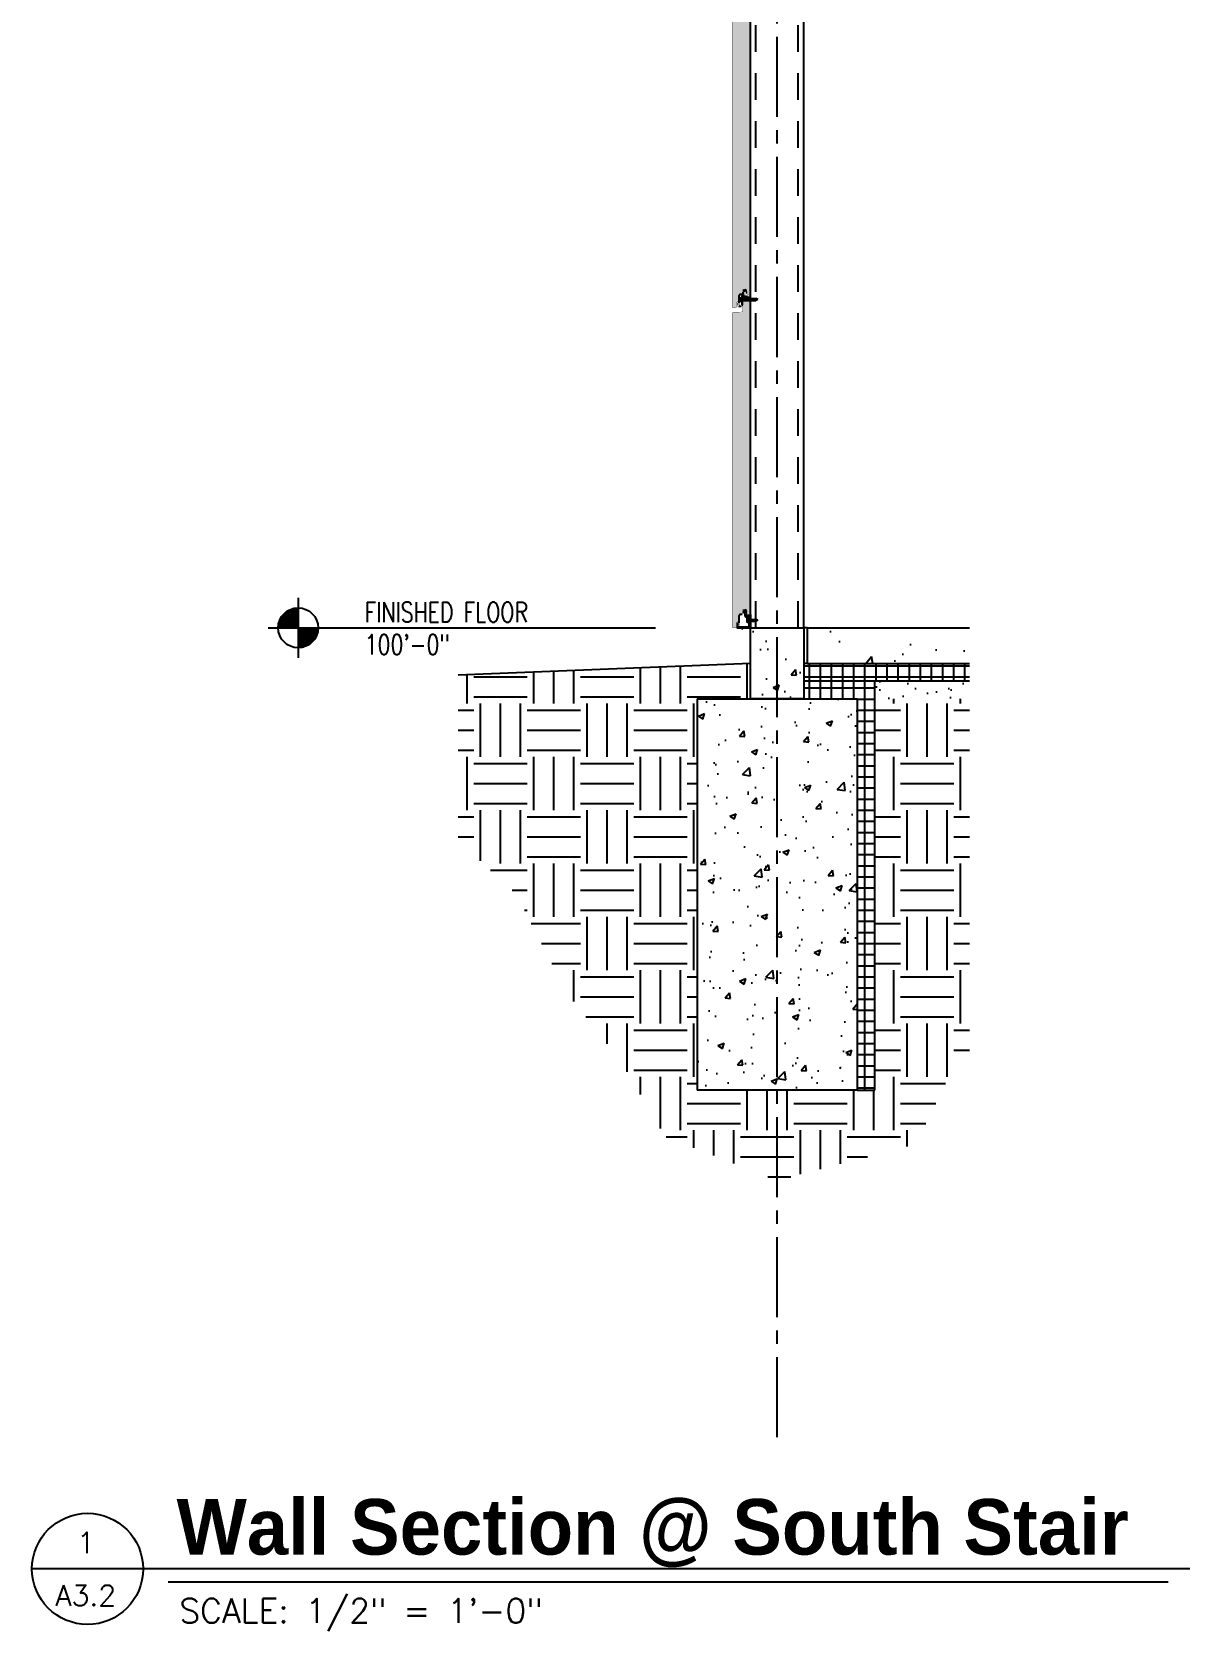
# Model space of a CAD drawing. Header units: inches. Extents: x 0 to 10293, y 0 to 4182.
# Drawn here: x 1622.3 to 1752.5, y 3211.7 to 3391.6 of the extents above; entities that cross this region are included whole.
import ezdxf
from ezdxf.enums import TextEntityAlignment as Align

# ---------------------------------------------------------------- set-up
doc = ezdxf.new("R2010")
doc.units = ezdxf.units.IN
doc.header["$LTSCALE"] = 48
doc.header["$MEASUREMENT"] = 0
doc.linetypes.add('CENTER2', pattern=[1.125, 0.75, -0.125, 0.125, -0.125])
doc.linetypes.add('HIDDEN3', pattern=[0.1125, 0.0625, -0.05])
doc.layers.add('HEAVY', color=5, linetype='Continuous')
doc.layers.add('PANEL', color=1, linetype='Continuous')
doc.styles.add('BOLD', font='bold.shx', dxfattribs={"height": 18})
doc.styles.add('NOTATION', font='romans.shx', dxfattribs={"width": 0.75})
doc.styles.add('SIMPLEX', font='SIMPLEX.SHX')
pattern_1 = [(50, (-2692.069, 2342.5263), (7.172602, -0.627521), [0.75, -8.25]), (355, (-2692.069, 2342.526), (-1.387513, 7.521921), [0.6, -6.6]), (100.4514, (-2691.471, 2342.474), (5.785094, 6.894395), [0.637402, -7.011421]), (46.1842, (-2692.069, 2344.526), (10.67241, -1.65519), [1.125, -12.375]), (96.6356, (-2691.179, 2344.388), (9.346627, 9.741179), [0.956103, -10.51713]), (351.1842, (-2692.069, 2344.526), (9.34662, 9.741186), [0.9, -9.9]), (21, (-2691.069, 2344.0263), (5.9690705, -4.026189), [0.75, -8.25]), (326, (-2691.069, 2344.026), (2.433153, 7.2515), [0.6, -6.6]), (71.4514, (-2690.571, 2343.691), (8.402226, 3.225305), [0.637402, -7.011421]), (37.5, (-2692.0688, 2342.5263), (0.1215986, 3.3289385), [0, -6.52, 0, -6.7, 0, -6.625]), (7.5, (-2692.0688, 2342.5263), (2.6306954, 3.944117), [0, -3.82, 0, -6.37, 0, -2.525]), (327.5, (-2694.2988, 2342.5263), (5.3382244, -0.2255487), [0, -2.5, 0, -7.8, 0, -10.35]), (317.5, (-2695.2988, 2342.5263), (5.8318617, 1.00105), [0, -3.25, 0, -5.18, 0, -7.35])]

# ---------------------------------------------------------------- blocks, each defined once
blk = doc.blocks.new('6Runner')
at = {"layer": 'HEAVY', "flags": 128}
blk.add_lwpolyline([(0, 1.5), (0, 0), (6, 0), (6, 1.5)], dxfattribs=at)
blk = doc.blocks.new('STDTITLE')
at = {"color": 5}
blk.add_line((10.421, 0), (0, 0), dxfattribs=at)
at = {"color": 4}
blk.add_line((10.225, -0.12), (1.227, -0.12), dxfattribs=at)
at = {"color": 5}
blk.add_circle((0.5, 0), 0.5, dxfattribs=at)
at = {"color": 4, "flags": 12}
for tag, p, height, style in [('TITLE2', (1.302, 0.78), 0.5, 'BOLD'), ('TITLE1', (1.302, 0.128), 0.5, 'BOLD'), ('SCALE', (1.326, -0.486), 0.219, 'SIMPLEX')]:
    blk.add_attdef(tag, p, '', height=height, dxfattribs=dict(at, style=style))
at = {"color": 4, "style": 'SIMPLEX', "flags": 12}
for tag, p in [('INFORMATION3', (10.222, 0.791)), ('INFORMATION2', (10.222, 0.462)), ('INFORMATION1', (10.222, 0.133))]:
    blk.add_attdef(tag, text='', height=0.188, dxfattribs=at).set_placement(p, align=Align.RIGHT)
blk.add_attdef('DETNO', text='', height=0.188, dxfattribs=at).set_placement((0.484, 0.142), align=Align.CENTER)
blk.add_attdef('SHTNO', text='', height=0.188, dxfattribs=at).set_placement((0.484, -0.145), align=Align.TOP_CENTER)
blk = doc.blocks.new('A$C3CA05C21')
at = {"layer": 'PANEL', "const_width": 0.03}
blk.add_lwpolyline([(0.79, 0), (0.79, 1.1, 0.061321), (0.78, 1.15), (0.75, 1.29, -0.061321), (0.74, 1.34), (0.74, 2.6, -0.061321), (0.75, 2.64), (0.78, 2.78, 0.069532), (0.79, 2.84), (0.79, 4.69, 0.414214), (0.57, 4.9), (0.41, 4.9, -0.414214), (0.38, 4.94), (0.38, 5.31, 0.520517), (0.26, 5.4), (0.01, 5.31)], format="xyb", dxfattribs=at)

msp = doc.modelspace()

# ---------------------------------------------------------------- hatches: boundary and pattern name
h = msp.add_hatch()
h.set_pattern_fill('AR-SAND', color=256, scale=0.25, style=0)
h.set_pattern_definition([(37.5, (1686.44856, 3349.65524), (-0.0157483, 0.481706), [0, -0.38, 0, -0.425, 0, -0.40625]), (7.5, (1686.44856, 3349.65524), (0.442444, 0.7055365), [0, -0.205, 0, -0.3425, 0, -0.13125]), (327.5, (1686.14106, 3349.65524), (0.7785355, 0.0014148), [0, -0.125, 0, -0.45, 0, -0.5875]), (317.5, (1686.14106, 3349.65524), (0.751532, 0.219419), [0, -0.0625, 0, -0.295, 0, -0.3375])])
h.paths.add_polyline_path([(1703.02905, 3393.07178), (1703.02905, 3394.14195, 0.061321355), (1703.02251, 3394.19507), (1702.98217, 3394.35641), (1702.98217, 3395.6651), (1703.02328, 3395.82952, 0.053119255), (1703.02861, 3395.87009), (1703.02861, 3397.72998, 0.414213562), (1702.81061, 3397.94798), (1702.62239, 3397.94798), (1702.62239, 3398.35493, 0.520516937), (1702.4976, 3398.44232), (1702.254, 3398.35371, -0.127242377), (1702.24388, 3397.80311), (1702.21397, 3397.53678), (1702.21397, 3396.85589), (1702.21397, 3396.20208, -0.404026226), (1702.12325, 3396.10814), (1701.14565, 3396.074, 0.404026226), (1701.02597, 3395.95008), (1701.02597, 3393.03996), (1701.02597, 3360.69821, 0.424426586), (1701.15428, 3360.57428), (1701.40628, 3360.58304, 0.404073765), (1701.52597, 3360.70697), (1701.52597, 3361.14932, -1), (1701.74497, 3361.14932), (1701.74497, 3360.99542, 0.199694813), (1701.78156, 3360.90747, 2.248166221), (1701.81997, 3360.94781), (1701.81997, 3361.12707), (1701.81997, 3361.97635, -0.414213562), (1701.91397, 3362.07035), (1702.13883, 3362.07035, 0.305086737), (1702.21611, 3362.18521), (1702.21611, 3362.63471), (1702.65611, 3362.63471), (1702.65361, 3362.63275), (1702.65361, 3362.24964, 0.001348218), (1702.65513, 3362.24988, 0.435128231), (1702.79787, 3362.07358, 0.431447291), (1703.02861, 3362.29121)])
h = msp.add_hatch()
h.set_pattern_fill('AR-SAND', color=256, scale=0.25, style=0)
h.set_pattern_definition([(37.5, (1686.44856, 3313.65524), (-0.0157483, 0.481706), [0, -0.38, 0, -0.425, 0, -0.40625]), (7.5, (1686.44856, 3313.65524), (0.442444, 0.7055365), [0, -0.205, 0, -0.3425, 0, -0.13125]), (327.5, (1686.14106, 3313.65524), (0.7785355, 0.0014148), [0, -0.125, 0, -0.45, 0, -0.5875]), (317.5, (1686.14106, 3313.65524), (0.751532, 0.219419), [0, -0.0625, 0, -0.295, 0, -0.3375])])
h.paths.add_polyline_path([(1703.02905, 3357.07178), (1703.02905, 3358.14195, 0.061321355), (1703.02251, 3358.19507), (1702.98779, 3358.33396, -0.061321355), (1702.98217, 3358.37956), (1702.98217, 3359.64195, -0.061321355), (1702.98779, 3359.68755), (1703.02328, 3359.82952, 0.053119255), (1703.02861, 3359.87009), (1703.02861, 3361.72998, 0.414213562), (1702.81061, 3361.94798), (1702.65339, 3361.94798, -0.414213562), (1702.62239, 3361.97898), (1702.62239, 3362.35493, 0.520516937), (1702.4976, 3362.44232), (1702.254, 3362.35371, -0.127242377), (1702.24388, 3361.80311), (1702.21397, 3361.53678), (1702.21397, 3360.85589), (1702.21397, 3360.20208, -0.404026226), (1702.12325, 3360.10814), (1701.14565, 3360.074, 0.404026226), (1701.02597, 3359.95008), (1701.02597, 3357.03996), (1701.02597, 3324.69821, 0.424426586), (1701.15428, 3324.57428), (1701.40628, 3324.58304, 0.404073765), (1701.52597, 3324.70697), (1701.52597, 3325.14932, -1), (1701.74497, 3325.14932), (1701.74497, 3324.99542, 0.134971574), (1701.7624, 3324.93202), (1701.78672, 3324.89115, 1), (1701.85118, 3324.92949), (1701.81997, 3324.98195), (1701.81997, 3325.12707), (1701.81997, 3325.97635, -0.414213562), (1701.91397, 3326.07035), (1702.13883, 3326.07035, 0.305086737), (1702.21611, 3326.18521), (1702.21611, 3326.60371, -0.414213562), (1702.24711, 3326.63471), (1702.62261, 3326.63471, -0.414213562), (1702.65361, 3326.60371), (1702.65361, 3326.22821, 0.394037423), (1702.79787, 3326.07358, 0.431447291), (1703.02861, 3326.29121)])
h = msp.add_hatch()
h.set_pattern_fill('AR-CONC', color=256, style=0)
h.set_pattern_definition(pattern_1)
h.paths.add_polyline_path([(1709.0761, 3324.57866), (1703.0761, 3324.57866), (1703.0761, 3316.57866), (1709.0761, 3316.57866)])
h = msp.add_hatch()
h.set_pattern_fill('AR-CONC', color=256, scale=1.5, style=0)
h.set_pattern_definition([(50, (-974.034, 802.822), (10.758903, -0.941282), [1.125, -12.375]), (355, (-974.034, 802.822), (-2.08127, 11.282882), [0.9, -9.9]), (100.4514, (-973.137, 802.743), (8.67764, 10.341593), [0.956103, -10.517132]), (46.1842, (-974.034, 805.822), (16.008616, -2.482785), [1.6875, -18.5625]), (96.6356, (-972.7, 805.615), (14.01994, 14.61177), [1.434154, -15.775695]), (351.1842, (-974.034, 805.822), (14.01993, 14.61178), [1.35, -14.85]), (21, (-972.534, 805.072), (8.953606, -6.039283), [1.125, -12.375]), (326, (-972.534, 805.072), (3.64973, 10.87725), [0.9, -9.9]), (71.4514, (-971.788, 804.568), (12.60334, 4.837957), [0.956103, -10.517132]), (37.5, (-974.0337, 802.8216), (0.182398, 4.993408), [0, -9.78, 0, -10.05, 0, -9.9375]), (7.5, (-974.0337, 802.8216), (3.946043, 5.916176), [0, -5.73, 0, -9.555, 0, -3.7875]), (327.5, (-977.3787, 802.8216), (8.0073365, -0.338323), [0, -3.75, 0, -11.7, 0, -15.525]), (317.5, (-978.879, 802.8216), (8.747793, 1.501575), [0, -4.875, 0, -7.77, 0, -11.025])])
h.paths.add_polyline_path([(1727.7368, 3320.57866), (1727.7368, 3324.57866), (1709.4511, 3324.57866), (1709.4511, 3320.57866)])
h = msp.add_hatch()
h.set_pattern_fill('EARTH', color=256, scale=24, style=0)
h.set_pattern_definition([(0, (-974.0337, 802.8216), (6, 6), [6, -6]), (0, (-974.0337, 805.0716), (6, 6), [6, -6]), (0, (-974.0337, 807.3216), (6, 6), [6, -6]), (90, (-973.2837, 808.0716), (-6, 6), [6, -6]), (90, (-971.0337, 808.0716), (-6, 6), [6, -6]), (90, (-968.7837, 808.0716), (-6, 6), [6, -6])])
h.paths.add_polyline_path([(1697.0761, 3316.57866), (1703.0761, 3316.57866), (1703.0761, 3320.57866), (1670.19632, 3319.25509), (1670.19632, 3300.68593), (1676.72302, 3294.66652), (1682.31745, 3283.70259), (1688.55738, 3275.74837), (1693.50628, 3267.36419), (1706.0761, 3262.41968), (1706.0761, 3272.57866), (1697.0761, 3272.57866)])
h.paths.add_polyline_path([(1727.7368, 3276.6889), (1727.7368, 3316.57866), (1717.0761, 3316.57866), (1717.0761, 3272.57866), (1706.0761, 3272.57866), (1706.0761, 3262.41968), (1721.69356, 3266.50428), (1726.4273, 3276.17833)])
h = msp.add_hatch()
h.set_pattern_fill('ANSI37', color=256, scale=10, angle=45, style=0)
h.set_pattern_definition([(90, (-974.0337, 802.8216), (-1.25, 2e-16), []), (180, (-974.0337, 802.8216), (-2e-16, -1.25), [])])
h.paths.add_polyline_path([(1709.0761, 3318.57866), (1709.0761, 3316.57866), (1715.0761, 3316.57866), (1715.0761, 3272.57866), (1717.0761, 3272.57866), (1717.0761, 3318.57866)])
h.paths.add_polyline_path([(1727.7368, 3318.57866), (1727.7368, 3320.57866), (1709.0761, 3320.57866), (1709.0761, 3318.57866)])
h = msp.add_hatch()
h.set_pattern_fill('AR-SAND', color=256, scale=2, style=0)
h.set_pattern_definition([(37.5, (-974.0337, 802.8216), (-0.1259867, 3.8536475), [0, -3.04, 0, -3.4, 0, -3.25]), (7.5, (-974.0337, 802.8216), (3.5395534, 5.644292), [0, -1.64, 0, -2.74, 0, -1.05]), (327.5, (-976.4937, 802.8216), (6.2282837, 0.011318), [0, -1, 0, -3.6, 0, -4.7]), (317.5, (-976.4937, 802.8216), (6.012253, 1.755351), [0, -0.5, 0, -2.36, 0, -2.7])])
h.paths.add_polyline_path([(1727.7368, 3316.57866), (1727.7368, 3318.57866), (1717.0761, 3318.57866), (1717.0761, 3316.57866)])
h = msp.add_hatch()
h.set_pattern_fill('AR-CONC', color=256, style=0)
h.set_pattern_definition(pattern_1)
h.paths.add_polyline_path([(1715.0761, 3316.57866), (1709.4511, 3316.57866), (1697.0761, 3316.57866), (1697.0761, 3272.57866), (1715.0761, 3272.57866)])

# ---------------------------------------------------------------- linework, layer by layer
at = {"linetype": 'CENTER2', "ltscale": 0.25}
msp.add_line((1706.0761, 3233.54083), (1706.0761, 3738.02573), dxfattribs=at)
at = {"linetype": 'HIDDEN3'}
for p, q in [((1703.7011, 3324.57866), (1703.7011, 3720.57904)), ((1708.4511, 3324.57866), (1708.4511, 3720.57904))]:
    msp.add_line(p, q, dxfattribs=at)
for p, q in [((1709.0761, 3326.07866), (1709.0761, 3719.07904)), ((1703.0761, 3326.07866), (1703.0761, 3707.07904)), ((1701.89921, 3361.66019), (1701.89921, 3361.35344)), ((1701.92745, 3361.71132), (1702.08921, 3361.71132)), ((1701.92745, 3361.60907), (1702.08921, 3361.60907)), ((1702.08921, 3361.71132), (1702.08921, 3361.30232)), ((1702.35705, 3362.47995), (1702.54962, 3362.63071)), ((1702.36017, 3362.56177), (1702.44823, 3362.63071)), ((1702.37257, 3362.41272), (1702.64069, 3362.62264)), ((1702.51189, 3362.44242), (1702.65101, 3362.55134)), ((1702.59099, 3362.42497), (1702.6689, 3362.48597)), ((1702.61976, 3362.36812), (1702.6689, 3362.40659)), ((1702.61976, 3362.28874), (1702.66845, 3362.32687)), ((1701.78079, 3360.73564), (1702.03083, 3360.74456)), ((1701.78079, 3360.73564), (1702.03083, 3360.74456)), ((1702.03182, 3360.71481), (1701.78178, 3360.70622)), ((1702.03182, 3360.71481), (1701.78178, 3360.70622)), ((1701.92745, 3361.40457), (1702.08921, 3361.40457)), ((1701.92745, 3361.30232), (1702.08921, 3361.30232)), ((1652.2076, 3327.95636), (1652.2076, 3321.20096)), ((1650.20624, 3325.61074), (1652.2076, 3325.61074)), ((1650.25748, 3325.70456), (1652.2076, 3325.70456)), ((1650.31475, 3325.79839), (1652.2076, 3325.79839)), ((1650.37861, 3325.89221), (1652.2076, 3325.89221)), ((1650.44979, 3325.98604), (1652.2076, 3325.98604)), ((1650.5292, 3326.07986), (1652.2076, 3326.07986)), ((1650.6181, 3326.17369), (1652.2076, 3326.17369)), ((1650.71817, 3326.26751), (1652.2076, 3326.26751)), ((1650.83185, 3326.36134), (1652.2076, 3326.36134)), ((1650.96287, 3326.45516), (1652.2076, 3326.45516)), ((1651.11745, 3326.54899), (1652.2076, 3326.54899)), ((1651.30766, 3326.64281), (1652.2076, 3326.64281)), ((1651.56437, 3326.73664), (1652.2076, 3326.73664)), ((1702.41853, 3326.43643), (1702.30032, 3326.39251)), ((1702.31345, 3326.31949), (1702.4467, 3326.31949)), ((1702.35705, 3326.45031), (1702.58821, 3326.63129)), ((1702.36017, 3326.53213), (1702.48926, 3326.63319)), ((1702.45164, 3326.44499), (1702.6626, 3326.61016)), ((1702.4627, 3326.30349), (1702.4627, 3325.88182)), ((1702.5247, 3325.81982), (1702.8867, 3325.81982)), ((1702.53008, 3326.42703), (1702.66626, 3326.53364)), ((1702.57365, 3326.38176), (1702.66779, 3326.45547)), ((1702.5877, 3325.96082), (1702.5877, 3326.31949)), ((1702.58957, 3326.31485), (1702.66631, 3326.37493)), ((1702.5897, 3326.23557), (1702.66797, 3326.29685)), ((1703.0117, 3325.94482), (1702.6037, 3325.94482)), ((1702.63916, 3326.19492), (1702.6669, 3326.21664)), ((1702.63916, 3326.19492), (1702.6669, 3326.21664)), ((1702.9027, 3325.80382), (1702.9027, 3325.48119)), ((1703.0277, 3324.58582), (1703.0277, 3325.92882)), ((1648.8299, 3324.57866), (1655.5853, 3324.57866)), ((1649.95775, 3324.67249), (1652.2076, 3324.67249)), ((1649.96363, 3324.76631), (1652.2076, 3324.76631)), ((1649.97346, 3324.86014), (1652.2076, 3324.86014)), ((1649.98729, 3324.95396), (1652.2076, 3324.95396)), ((1650.00521, 3325.04779), (1652.2076, 3325.04779)), ((1650.0273, 3325.14161), (1652.2076, 3325.14161)), ((1650.05371, 3325.23544), (1652.2076, 3325.23544)), ((1650.08458, 3325.32926), (1652.2076, 3325.32926)), ((1650.12012, 3325.42309), (1652.2076, 3325.42309)), ((1650.16058, 3325.51691), (1652.2076, 3325.51691)), ((1652.2076, 3324.57866), (1654.4594, 3324.57866)), ((1652.2076, 3324.57866), (1654.4594, 3324.57866)), ((1654.45744, 3324.48484), (1652.2076, 3324.48484)), ((1654.45157, 3324.39101), (1652.2076, 3324.39101)), ((1654.44174, 3324.29719), (1652.2076, 3324.29719)), ((1654.4279, 3324.20336), (1652.2076, 3324.20336)), ((1654.40999, 3324.10954), (1652.2076, 3324.10954)), ((1654.38789, 3324.01571), (1652.2076, 3324.01571)), ((1654.36149, 3323.92189), (1652.2076, 3323.92189)), ((1654.33062, 3323.82806), (1652.2076, 3323.82806)), ((1655.5853, 3324.57866), (1692.40023, 3324.57866)), ((1701.5982, 3325.05382), (1701.5982, 3324.58582)), ((1701.6602, 3325.06982), (1701.6142, 3325.06982)), ((1701.6142, 3324.56982), (1702.0397, 3324.56982)), ((1701.6762, 3324.66382), (1701.6762, 3325.05382)), ((1702.8867, 3324.64782), (1701.6922, 3324.64782)), ((1702.0397, 3324.56982), (1702.2277, 3324.46982)), ((1702.2277, 3324.56982), (1703.0117, 3324.56982)), ((1702.2277, 3324.46982), (1702.2277, 3324.56982)), ((1702.9027, 3325.40801), (1702.9027, 3324.66382)), ((1702.90737, 3325.4699), (1702.92134, 3325.45588)), ((1702.92133, 3325.43327), (1702.90739, 3325.41933)), ((1709.4511, 3324.57866), (1709.0761, 3324.57866)), ((1709.4511, 3324.57866), (1727.7368, 3324.57866)), ((1709.4511, 3324.57866), (1709.4511, 3320.57866)), ((1654.29507, 3323.73424), (1652.2076, 3323.73424)), ((1654.25462, 3323.64041), (1652.2076, 3323.64041)), ((1654.20895, 3323.54659), (1652.2076, 3323.54659)), ((1654.15771, 3323.45276), (1652.2076, 3323.45276)), ((1654.10045, 3323.35894), (1652.2076, 3323.35894)), ((1654.03658, 3323.26511), (1652.2076, 3323.26511)), ((1653.96541, 3323.17129), (1652.2076, 3323.17129)), ((1653.88599, 3323.07746), (1652.2076, 3323.07746)), ((1653.79709, 3322.98364), (1652.2076, 3322.98364)), ((1653.69702, 3322.88981), (1652.2076, 3322.88981)), ((1653.58334, 3322.79599), (1652.2076, 3322.79599)), ((1653.45233, 3322.70216), (1652.2076, 3322.70216)), ((1653.29775, 3322.60834), (1652.2076, 3322.60834)), ((1653.10754, 3322.51451), (1652.2076, 3322.51451)), ((1652.85083, 3322.42069), (1652.2076, 3322.42069)), ((1703.0761, 3320.57866), (1670.19632, 3319.25509)), ((1709.4511, 3320.57866), (1709.0761, 3320.57866)), ((1709.4511, 3320.57866), (1727.7368, 3320.57866)), ((1727.7368, 3318.57866), (1709.0761, 3318.57866)), ((1717.0761, 3272.57866), (1717.0761, 3318.57866)), ((1697.0761, 3316.57866), (1697.0761, 3272.57866)), ((1697.0761, 3316.57866), (1715.0761, 3316.57866)), ((1715.0761, 3316.57866), (1715.0761, 3272.57866)), ((1715.0761, 3272.57866), (1697.0761, 3272.57866)), ((1715.0761, 3272.57866), (1717.0761, 3272.57866))]:
    msp.add_line(p, q)
at = {"linetype": 'Continuous'}
for p, q in [((1701.81997, 3361.12707), (1701.81997, 3361.97635)), ((1702.13883, 3362.07035), (1701.91397, 3362.07035)), ((1702.08921, 3361.62682), (1702.10032, 3361.62682)), ((1702.10032, 3361.83995), (1702.10032, 3360.91289)), ((1702.17832, 3360.91289), (1702.17832, 3361.83995)), ((1702.17832, 3361.62682), (1703.68368, 3361.62682)), ((1702.21751, 3361.86985), (1702.96033, 3361.66647)), ((1702.23811, 3361.94508), (1702.98093, 3361.7417)), ((1702.96033, 3361.66647), (1702.98093, 3361.7417)), ((1703.898, 3361.50682), (1703.68368, 3361.62682)), ((1702.08921, 3361.38682), (1702.10032, 3361.38682)), ((1702.10032, 3360.91289), (1702.17832, 3360.91289)), ((1702.17832, 3361.38682), (1703.68366, 3361.38682)), ((1703.898, 3361.50682), (1703.68366, 3361.38682)), ((1701.81997, 3325.12707), (1701.81997, 3325.97635)), ((1702.13883, 3326.07035), (1701.91397, 3326.07035)), ((1702.68573, 3325.58097), (1702.68573, 3325.27422)), ((1702.71396, 3325.6321), (1702.87573, 3325.6321)), ((1702.87573, 3325.6321), (1702.87573, 3325.2231)), ((1702.71396, 3325.52985), (1702.87573, 3325.52985)), ((1702.71396, 3325.32535), (1702.87573, 3325.32535)), ((1702.71396, 3325.2231), (1702.87573, 3325.2231)), ((1702.87573, 3325.52007), (1703.67821, 3325.52007)), ((1702.87573, 3325.33507), (1703.6782, 3325.33507)), ((1703.86579, 3325.41282), (1703.6782, 3325.33507)), ((1703.86579, 3325.44238), (1703.67821, 3325.52007))]:
    msp.add_line(p, q, dxfattribs=at)
at = {"linetype": 'Continuous', "const_width": 0.03}
for points in [[(1701.81997, 3361.12707), (1701.81997, 3360.99542, 0.134971574), (1701.82686, 3360.97037), (1701.85118, 3360.92949, -1), (1701.78672, 3360.89115), (1701.7624, 3360.93202, -0.134971574), (1701.74497, 3360.99542), (1701.74497, 3361.14932, 1), (1701.52597, 3361.14932), (1701.52597, 3360.70697, -0.404073765), (1701.40628, 3360.58304), (1701.15428, 3360.57428, -0.424426586), (1701.02597, 3360.69821), (1701.02597, 3393.09937)], [(1701.81997, 3325.12707), (1701.81997, 3324.99542, 0.134971574), (1701.82686, 3324.97037), (1701.85118, 3324.92949, -1), (1701.78672, 3324.89115), (1701.7624, 3324.93202, -0.134971574), (1701.74497, 3324.99542), (1701.74497, 3325.14932, 1), (1701.52597, 3325.14932), (1701.52597, 3324.70697, -0.404073765), (1701.40628, 3324.58304), (1701.15428, 3324.57428, -0.424426586), (1701.02597, 3324.69821), (1701.02597, 3357.09937)]]:
    msp.add_lwpolyline(points, format="xyb", dxfattribs=at)
at = {"color": 1, "linetype": 'Continuous', "const_width": 0.03}
for points in [[(1701.99736, 3362.06121), (1702.09211, 3362.06121, 0.414213562), (1702.21611, 3362.18521), (1702.21611, 3362.60371, -0.414213562), (1702.24711, 3362.63471), (1702.62261, 3362.63471, -0.414213562), (1702.65361, 3362.60371), (1702.65361, 3362.22821, 0.414213562), (1702.80861, 3362.07321), (1702.81061, 3362.07321, 0.414213562), (1703.02861, 3362.29121), (1703.02905, 3393.07178)], [(1701.99736, 3326.06121), (1702.09211, 3326.06121, 0.414213562), (1702.21611, 3326.18521), (1702.21611, 3326.60371, -0.414213562), (1702.24711, 3326.63471), (1702.62261, 3326.63471, -0.414213562), (1702.65361, 3326.60371), (1702.65361, 3326.22821, 0.414213562), (1702.80861, 3326.07321), (1702.81061, 3326.07321, 0.414213562), (1703.02861, 3326.29121), (1703.02905, 3357.07178)]]:
    msp.add_lwpolyline(points, format="xyb", dxfattribs=at)
for points, const_width in [([(1702.03152, 3360.72978), (1702.09427, 3360.73196, 0.404088187), (1702.21397, 3360.85589), (1702.21397, 3361.80478, -1.057535253), (1702.24388, 3361.80311), (1702.21397, 3361.53678)], 0.03), ([(1702.03152, 3360.72978), (1702.09427, 3360.73196, 0.404088187), (1702.21397, 3360.85589), (1702.21397, 3361.80478, -1.057535253), (1702.24388, 3361.80311), (1702.21397, 3361.53678)], 0.03), ([(1702.21397, 3360.85589), (1702.21397, 3360.20208, -0.404026226), (1702.12325, 3360.10814), (1701.14565, 3360.074, 0.404026226), (1701.02597, 3359.95008), (1701.02597, 3357.03996)], 0.031), ([(1701.65015, 3360.87841), (1701.67999, 3361.08123, 1.075844136), (1701.59047, 3361.08778), (1701.59047, 3360.84285, 0.424411955), (1701.71877, 3360.71893), (1701.78152, 3360.72111)], 0.03), ([(1701.65015, 3360.87841), (1701.67999, 3361.08123, 1.075844136), (1701.59047, 3361.08778), (1701.59047, 3360.84285, 0.424411955), (1701.71877, 3360.71893), (1701.78152, 3360.72111)], 0.03)]:
    msp.add_lwpolyline(points, format="xyb", dxfattribs=dict(const_width=const_width))
at = {"const_width": 0.05}
msp.add_lwpolyline([(1703.0761, 3325.18341), (1703.0761, 3325.68341)], dxfattribs=at)
msp.add_lwpolyline([(1703.0761, 3324.57866), (1709.0761, 3324.57866), (1709.0761, 3316.57866), (1703.0761, 3316.57866)], close=True)
msp.add_circle((1652.2076, 3324.57866), 2.2518)
at = {"linetype": 'Continuous'}
for centre, radius, start, end in [((1701.91397, 3361.97635), 0.094, 90, 180), ((1702.20932, 3361.83995), 0.109, 74.6881323, 180), ((1702.20932, 3361.83995), 0.031, 74.6881323, 180), ((1701.91397, 3325.97635), 0.094, 90, 180), ((1702.74613, 3325.58097), 0.0604, 122.1802017, 237.8197983), ((1702.88499, 3325.4276), 0.19927, 149.1274087, 210.8725913), ((1702.74613, 3325.27422), 0.0604, 122.1802017, 237.8197983), ((1703.8597, 3325.42758), 0.016, 292.5, 67.5)]:
    msp.add_arc(centre, radius, start, end, dxfattribs=at)
for centre, radius, start, end in [((1701.95962, 3361.66019), 0.0604, 122.1802017, 237.8197983), ((1702.09848, 3361.50682), 0.19927, 149.1274087, 210.8725913), ((1701.18466, 3362.09797), 1.0995, 344.4438227, 13.1771829), ((1701.18466, 3362.09797), 1.0995, 344.4438227, 13.1771829), ((1702.64099, 3362.51009), 0.28554, 155.0117668, 203.6255674), ((1702.61089, 3362.53197), 0.28554, 272.0898357, 281.6573983), ((1701.95962, 3361.35344), 0.0604, 122.1802017, 237.8197983), ((1702.31345, 3326.35718), 0.03769, 110.3850517, 270), ((1702.64099, 3326.48045), 0.28554, 148.3200081, 192.9240957), ((1702.4627, 3326.31949), 0.125, 0, 110.6919342), ((1702.4467, 3326.30349), 0.016, 0, 90), ((1702.5247, 3325.88182), 0.062, 180, 270), ((1702.6037, 3325.96082), 0.016, 180, 270), ((1702.64099, 3326.48045), 0.28554, 259.651686, 276.0377506), ((1702.8867, 3325.80382), 0.016, 0, 90), ((1703.0117, 3325.92882), 0.016, 0, 90), ((1701.6142, 3325.05382), 0.016, 90, 180), ((1701.6142, 3324.58582), 0.016, 180, 270), ((1701.6602, 3325.05382), 0.016, 0, 90), ((1701.6922, 3324.66382), 0.016, 180, 270), ((1702.8867, 3324.66382), 0.016, 270, 0), ((1702.9187, 3325.48119), 0.016, 180, 224.9253558), ((1702.9187, 3325.40801), 0.016, 135, 180), ((1702.91002, 3325.44458), 0.016, 315, 44.9253558), ((1703.0117, 3324.58582), 0.016, 270, 360)]:
    msp.add_arc(centre, radius, start, end)

# ---------------------------------------------------------------- block references
for name, p in [('A$C3CA05C21', (1702.24064, 3357.0436)), ('6Runner', (1703.0761, 3324.57866))]:
    msp.add_blockref(name, p)
at = {"layer": 'Defpoints'}
ref = msp.add_blockref('STDTITLE', (1622.26324, 3218.72915), dxfattribs=dict(at, xscale=12.5, yscale=12.5, zscale=12.5))
ref.add_attrib('DETNO', '1', dxfattribs={"layer": '0', "color": 4, "height": 2.34469, "style": 'SIMPLEX', "flags": 12}).set_placement((1628.31874, 3220.49796), align=Align.CENTER)
ref.add_attrib('SHTNO', 'A3.2', dxfattribs={"layer": '0', "color": 4, "height": 2.344688, "style": 'SIMPLEX', "flags": 12}).set_placement((1628.31874, 3216.91348), align=Align.TOP_CENTER)
ref.add_attrib('TITLE1', 'Wall Section @ South Stair', (1638.53562, 3220.33386), dxfattribs={"layer": '0', "color": 4, "height": 6.2525, "style": 'BOLD', "flags": 12})
ref.add_attrib('SCALE', 'SCALE: 1/2" = 1\'-0"', (1638.83468, 3212.65374), dxfattribs={"layer": '0', "color": 4, "height": 2.7354687, "style": 'SIMPLEX', "flags": 12})

# ---------------------------------------------------------------- texts
at = {"style": 'NOTATION', "width": 0.75}
for s, p in [('FINISHED FLOOR', (1659.69247, 3325.21588)), ('100\'-0"', (1659.69247, 3321.57302))]:
    msp.add_text(s, height=2.25, dxfattribs=at).set_placement(p)

doc.saveas('drawing.dxf')
